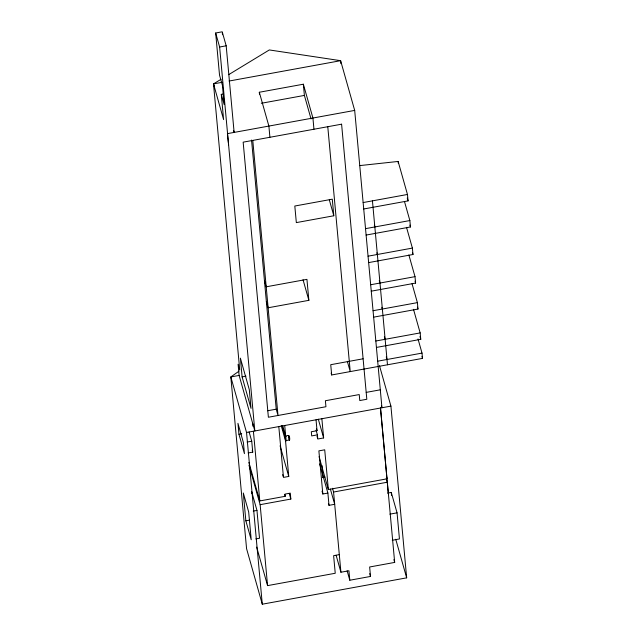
<?xml version="1.0" encoding="UTF-8"?>
<svg xmlns="http://www.w3.org/2000/svg" width="636" height="636" viewBox="0 0 636 636"><rect width="100%" height="100%" fill="white"/><g stroke="black" fill="none" stroke-linecap="round" stroke-linejoin="round"><path stroke-width="0.95" d="M238.866 371.281L230.82 376.941L246.569 548.669L262.286 604.2L406.666 577.846L390.917 406.118L379.469 365.644M233.603 130.547L234.127 132.415L226.185 45.808L222.226 31.8L215.66 33L219.627 47.008L254.837 430.962L239.12 375.431L238.095 364.221L239.732 370.017L213.497 83.888L221.105 79.262M228.721 74.627L269.322 49.942L340.618 60.682L354.689 110.41L381.95 407.755L381.417 405.855M219.627 47.008L226.185 45.808M223.164 94.017L221.288 94.359L223.602 119.608L213.497 83.888L222.226 82.29M229.024 81.05L340.618 60.682L340.888 63.64M259.488 94.12L259.313 92.252L303.356 84.214L312.928 118.034L313.953 129.235M261.301 103.278L304.39 95.416L311.036 118.9M354.689 110.41L227.418 133.639L228.594 144.817M363.14 202.558L407.469 194.465L408.058 200.889L363.728 208.982M333.813 215.771L296.336 222.608L294.81 206.024L332.294 199.187L333.813 215.771L329.305 199.823M365.525 228.65L409.862 220.557L410.451 226.973L366.113 235.066M368.053 256.181L412.39 248.088L412.979 254.503L368.642 262.596M370.677 284.745L415.006 276.652L415.594 283.076L371.265 291.169M264.425 280.5L266.206 286.804L306.942 279.363L308.865 300.335L268.13 307.776L266.349 301.472M373.054 310.726L417.391 302.633L417.979 309.056L373.642 317.149M375.828 341.007L420.165 332.914L420.754 339.338L376.425 347.431M239.12 375.431L230.82 376.941L246.537 432.48L262.286 604.2M242.101 376.87L251.021 408.384L249.304 389.661L240.384 358.148L242.101 376.87L245.989 376.162M363.108 358.791L330.736 364.698L331.674 374.97L422.503 358.394L422.018 353.099L418.011 338.948M377.681 361.192L422.018 353.099M366.193 392.388L380.304 389.812M267.557 410.761L276.223 409.179L278.004 415.483L252.778 140.405M246.537 432.48L390.917 406.118M238.945 434.237L244.439 453.643L243.437 442.728L237.944 423.322L238.945 434.237L241.712 433.728M247.126 442.06L251.737 441.217L252.738 452.132L248.127 452.975M289.054 435.811C288.967 447.339 292.027 431.637 285.715 436.415L284.721 425.548M316.036 419.832L317.03 430.699L311.306 431.749L311.688 435.914L317.412 434.873L317.793 439.007L323.629 437.942L321.856 418.599M281.971 425.484L285.174 436.829L285.803 436.717L286.184 440.891L285.564 441.002L281.223 425.667M285.477 440.7L289.436 439.977M285.174 436.829L288.752 476.443L283.465 477.405L278.799 426.549M322.508 477.398L324.98 477.024M248.891 462.412L259.798 500.945L285.198 496.311L284.992 494.1L290.286 493.131L290.827 499.069L260.14 504.674L248.97 465.202M319.049 456.64L328.359 489.537L387.014 478.828L380.519 408.018M322.039 491.167L322.834 493.989L327.882 493.067L329.003 505.334L334.687 504.292L330.378 489.052M332.501 488.273L333.566 492.033L387.324 482.215L394.678 562.415L369.643 566.986L370.51 576.447L349.8 580.231L347.129 570.802M253.271 511.09L256.96 510.422L259.512 538.239L255.823 538.907M387.69 493.083L391.275 492.431L397.055 512.839L399.448 538.946L392.277 540.258M245.854 520.812L251.22 539.749L248.668 511.932L243.31 492.995L245.854 520.812L249.543 520.137M389.884 514.15L397.055 512.839M339.306 554.624L333.622 555.665L335.236 573.267L267.565 585.621L256.658 547.095M336.134 555.315L340.92 572.233L348.933 570.77L349.8 580.231M359.769 165.599L398.128 161.449L407.469 194.465M213.497 83.888L214.133 85.773M407.263 198.058L408.058 200.889M404.528 201.684L409.862 220.557M409.918 225.088L410.451 226.973M406.515 227.33L412.39 248.088M412.446 252.619L412.979 254.503M408.868 254.957L415.006 276.652M415.062 281.192L415.594 283.076M412.048 283.767L417.391 302.633M417.447 307.164L417.979 309.056M413.495 309.327L420.165 332.914M419.959 336.508L420.754 339.338M421.97 356.502L422.503 358.394M374.35 225.247L374.835 226.949M376.878 252.77L377.355 254.48M379.255 280.5L379.978 283.052M381.862 307.275L382.363 309.024M384.39 336.683L385.138 339.306M386.267 356.939L386.99 359.499M386.481 476.944L387.014 478.828M386.267 478.455L387.324 482.215M347.336 361.335L350.229 371.583L327.779 126.715M395.751 539.256L406.666 577.846M393.883 559.601L394.678 562.415M259.313 92.252L268.885 126.071L269.91 137.273M331.141 373.094L331.674 374.97M303.038 279.737L308.865 300.335M369.707 573.616L370.51 576.447M318.326 419.196L323.629 437.942M316.497 428.823L317.03 430.699M221.288 94.359L224.174 104.566L222.417 85.367L219.531 75.167L215.66 33M316.084 430.175L317.412 434.873M316.998 436.193L317.531 438.069M319.638 463.938L327.882 493.067M328.462 503.426L329.003 505.334M282.789 426.08L285.803 436.717M280.079 445.78L288.752 476.443M289.229 493.433L290.827 499.069M282.67 474.623L283.203 476.475M284.666 494.426L285.198 496.311M249.121 431.971L251.737 441.217M252.214 450.28L252.738 452.132M256.96 510.422L251.602 491.477L251.776 493.401M288.41 435.549L289.515 440.279M398.128 161.449L398.295 163.285M372.442 200.865L387.475 364.786M391.275 492.431L391.545 495.333M380.455 407.827L388.326 493.695M303.356 84.214L304.39 95.416M333.566 492.033L340.92 572.233M328.359 489.537L324.718 449.811L318.882 450.876L322.834 493.989M321.967 465.48L323.04 477.246M251.546 140.031L276.223 409.179M222.314 32.778L222.497 34.742M252.683 423.361L252.953 426.303M253.406 431.216L259.798 500.945M260.14 504.674L267.565 585.621M341.596 124.187L243.159 142.162L268.384 417.24L325.942 406.73L325.394 400.736L359.229 394.566L359.777 400.553L366.821 399.265L341.596 124.187"/></g></svg>
